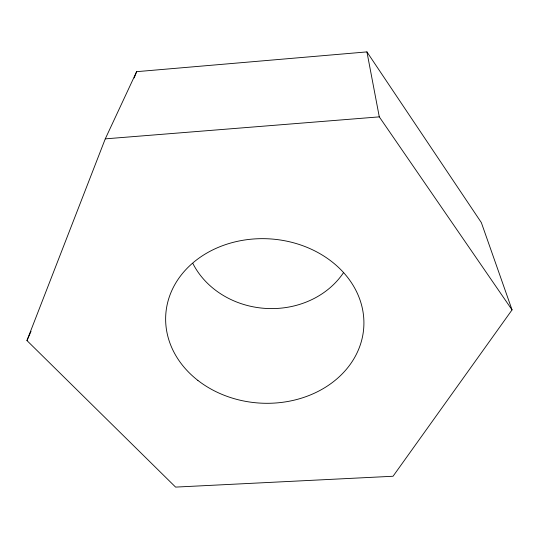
<?xml version="1.0" encoding="UTF-8"?>
<svg xmlns="http://www.w3.org/2000/svg" width="539" height="539" viewBox="0 0 539 539"><rect width="100%" height="100%" fill="white"/><g stroke="black" fill="none" stroke-linecap="round" stroke-linejoin="round"><path stroke-width="0.81" d="M26.95 340.56L105.273 138.86L136.623 71.667L366.931 51.899L481.354 222.614L512.05 309.878L393.039 476.254L175.599 487.101L26.95 340.56L31.026 331.323M134.164 77.939L136.623 71.667M105.273 138.86L379.294 116.869L512.05 309.878M366.931 51.899L379.294 116.869M343.693 272.39A84.866 74.53 3.6 0 1 265.949 308.436A84.866 74.53 3.6 0 1 192.888 263.504M197.88 380.413A99.203 82.251 3.6 0 0 361.588 340.608A99.203 82.251 3.6 0 0 234.863 241.93A99.203 82.251 3.6 0 0 197.88 380.413"/></g></svg>
